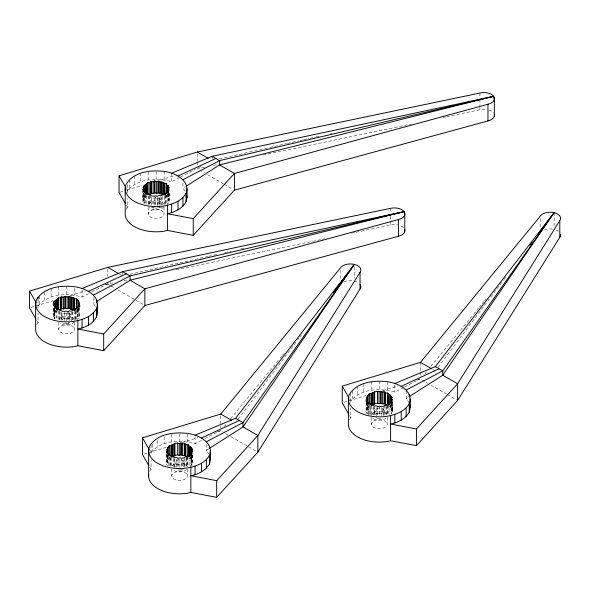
<?xml version="1.0" encoding="UTF-8"?>
<svg xmlns="http://www.w3.org/2000/svg" width="590" height="590" viewBox="0 0 590 590"><rect width="100%" height="100%" fill="white"/><g stroke="black" fill="none" stroke-linecap="round" stroke-linejoin="round"><path stroke-width="0.44" stroke-dasharray="2.95 2.21" d="M77.688 308.695L77.688 319.566L77.592 318.902L79.112 318.334L79.739 316.86L78.854 315.96L79.82 315.09L78.477 314.028L78.699 312.612L77.113 312.132L77.113 311.092L76.449 310.628M167.147 193.608L167.243 204.243L167.147 203.572L168.666 203.012L169.286 201.537L168.408 200.63L169.367 199.759L168.032 198.697L168.246 197.289L166.668 196.802L166.668 195.762L166.004 195.305M368.337 403.921L368.241 414.578L368.241 402.793M168.482 456.313L168.482 466.277L168.585 465.591L167.059 465.023L166.439 463.548L167.324 462.649L166.424 461.446L167.7 460.716L167.7 456.188M191.986 453.408L191.986 465.186L191.47 464.197L192.805 463.143L191.816 462.176L191.816 454.927M368.337 413.885L366.818 413.325L366.198 411.85L367.076 410.942L366.176 409.74L367.452 409.01L367.452 404.482M391.435 402.129L391.435 413.907L391.222 412.491L392.557 411.437L392.557 401.473M191.816 462.176L192.591 460.864L190.555 459.33L190.695 456.815M392.557 411.437L391.568 410.47L392.35 409.158L390.307 407.631L390.447 405.109M57.628 310.296L57.378 311.1L55.482 311.948L55.622 312.648L54.073 313.194L53.454 314.677L54.346 315.584L53.27 316.683L54.708 317.509L54.192 318.497L56.08 319.404L56.08 308.533M144.048 191.816L144.048 203.594L144.262 202.178L142.817 201.36L143.901 200.261L143.009 199.346L143.628 197.871L143.628 193.343M88.552 293.695L82.069 297.08C67.518 292.957 48.269 293.444 38.048 306.055L36.698 303.695M179.729 177.524L171.624 181.757C157.073 177.634 137.824 178.114 127.595 190.725L126.253 188.372M36.698 324.633L38.048 322.76L38.048 313.084M126.253 209.31L127.595 207.429L127.595 198.638M201.544 440.383L195.061 443.769C180.511 439.646 161.262 440.133 151.033 452.744L149.683 450.384M149.69 471.322L151.033 469.448L151.033 459.772M403.73 387.416L394.813 392.07C380.262 387.947 361.014 388.426 350.785 401.038L349.442 398.685M349.442 419.623L350.785 417.742L350.785 408.074M167.7 460.716L167.177 459.728L169.065 458.821L169.065 456.1M367.452 409.01L366.928 408.022L368.816 407.115L368.816 405.3M238.36 418.944L296.91 340.932M297.463 340.201L299.123 337.989M299.676 337.251L301.328 335.046M438.112 367.238L503.292 280.398M503.845 279.667L505.505 277.455M224.252 426.496L225.992 424.365M230.653 418.679L279.542 358.993M280.125 358.285L281.865 356.146M282.448 355.438L284.196 353.307M424.586 374.082L426.334 371.951M430.988 366.265L478.711 308.002M479.294 307.287L481.624 304.447M482.207 303.739L483.948 301.601M484.53 300.893L486.278 298.761M161.778 207.238L159.16 207.304L157.323 208.078M369.48 405.618L368.816 406.075L368.816 407.115M185.009 191.167L182.952 188.291L185.238 186.831M95.462 306.49L93.397 303.621L94.924 302.648M209.48 454.617L206.389 450.31L208.676 448.85M409.231 402.918L406.141 398.604L407.668 397.63M69.605 322.627L67.769 323.401M180.54 177.103L195.135 169.492M198.373 167.796L200.806 166.528M91.797 292.006L110.448 282.278M204.789 438.695L221.811 429.815M404.541 386.988L419.947 378.957M143.628 197.871L145.177 197.318L145.177 194.604M177.996 470.149L179.264 469.736M66.264 322.848L64.701 323.357L62.149 322.995M190.098 466.093L191.684 465.613L191.684 455.642M119.932 192.252L126.09 190.378M126.968 190.113L141.917 185.57M160.384 179.965L174.456 175.687M31.255 307.309L53.248 300.635M69.952 295.56L84.901 291.018M105.131 284.874L113.169 282.942M144.248 453.998L147.766 452.928M148.643 452.663L166.233 447.323M182.059 442.515L197.893 437.706M217.238 431.828L220.756 430.759L222.334 431.674M344 402.299L365.984 395.617M382.696 390.543L397.645 386M416.99 380.13L420.508 379.06L427.617 383.161M145.177 197.318L145.037 196.625L146.932 195.769M219.333 158.968L286.563 143.613M287.455 143.407L299.115 140.752M300.008 140.545L302.7 139.933M303.592 139.727L308.976 138.495M309.868 138.289L315.244 137.064M316.144 136.858L319.728 136.039M330.489 133.583L332.281 133.17M129.778 274.298L207.769 256.488M208.661 256.281L218.521 254.025M224.797 252.594L231.073 251.163M240.934 248.906L243.626 248.294M204.524 167.243L197.318 168.747L198.896 169.655M213.521 165.362L217.12 164.61M263.022 155.03L411.525 124.025M443.024 117.454L445.73 116.886M446.63 116.702L479.928 109.747A10.495 6.055 0 0 1 487.104 109.57M123.966 280.693L127.565 279.94M176.167 269.792L324.67 238.788M351.677 233.153L355.276 232.401M356.176 232.217L390.374 225.078A10.495 6.055 0 0 1 397.549 224.893M181.477 470.046L183.18 469.802M170.104 457.279L169.057 457.781L169.065 458.821M154.256 208.027L151.483 207.474M188.8 457.788L190.695 458.629M390.447 406.923L388.552 406.082L388.235 405.065M199.686 170.112L204.428 172.848M207.584 174.669L223.367 183.785M224.156 184.235L232.836 189.25M433.008 369.569L435.346 370.918M430.774 384.982L446.556 394.098M447.345 394.548L456.815 400.02M119.482 274.129L122.602 275.936M107.771 284.07L110.138 285.442M110.927 285.892L114.873 288.171M118.029 289.992L144.071 305.03M225.491 433.495L230.225 436.231M231.015 436.689L247.594 446.254M248.383 446.711L257.852 452.176M376.324 417.617L377.748 418.45M349.442 415.39L350.785 417.742M126.253 205.077L127.595 207.429M149.683 467.096L151.033 469.448M36.698 320.4L38.048 322.76M554.113 212.695L554.113 226.759M540.403 218.61L540.403 228.278M479.928 93.043L479.928 98.316M479.928 99.201L479.928 105.352M479.928 106.23L479.928 109.747M420.508 362.356L420.508 371.147M420.508 372.025L420.508 376.42M406.141 390.897L406.141 398.604M394.813 385.211L394.813 392.07M392.498 399.991L392.498 411.768M392.409 401.539L392.409 409.689M391.745 403.516L391.745 413.487M391.568 403.221L391.568 410.47M391.222 402.527L391.222 412.491M391.163 403.39L391.163 407.919M390.949 403.044L390.949 408.479M390.374 208.373L390.374 212.769M390.374 216.287L390.374 225.078M390.307 404.91L390.307 407.631M389.857 403.523L389.857 414.527M388.81 405.964L388.81 414.121M387.424 405.205L387.424 414.261M387.35 381.715L387.35 390.278M387.195 405.618L387.195 414.682M387.202 417.396L387.202 424.247A7.869 4.543 0 0 1 375.402 428.178A7.869 4.543 0 0 1 375.402 420.309A7.869 4.543 0 0 1 387.202 424.247M386.435 406.562L386.435 415.618M385.949 406.296L385.949 415.353M384.739 405.308L384.739 415.279M384.06 410.751A4.72 2.729 0 0 1 376.973 413.118A4.72 2.729 0 0 1 376.973 408.391A4.72 2.729 0 0 1 384.06 410.751L384.06 415.677M383.788 407.107L383.788 415.264M382.674 408.826L382.674 413.752M381.228 407.469L381.228 415.625M379.65 406.045L379.65 416.009M379.333 381.103L379.333 389.673M377.748 406.672L377.748 415.729M376.324 407.646L376.324 415.803M374.613 410.751L374.613 414.858M374.606 406.134L374.606 415.198M373.876 406.871L373.876 415.021M373.035 406.857L373.035 415.013M371.471 417.396L371.471 424.247M371.324 381.715L371.324 390.278M371.368 405.957L371.368 415.013M370.402 406.37L370.402 415.434M370.085 403.531L370.085 414.401M369.524 405.839L369.524 414.895M367.555 403.877L367.555 407.498M367.15 401.665L367.15 413.443M367.076 402.793L367.076 410.942M366.928 402.587L366.928 408.022M366.198 401.878L366.198 411.85M366.117 402.823L366.117 410.072M363.86 383.5L363.86 392.07M357.452 386.339L357.452 394.909M354.361 267.034L354.361 278.465M352.532 390.897L352.532 398.604M350.785 393.331L350.785 402.8M340.651 270.316L340.651 279.985M220.756 415.817L220.756 425.486M220.756 426.364L220.756 428.126M212.157 156.321L212.157 158.894M206.389 444.314L206.389 450.31M197.318 153.798L197.318 160.834M197.318 161.712L197.318 165.23M195.061 436.917L195.061 443.769M192.805 454.986L192.738 463.467M192.657 455.052L192.657 461.395M191.47 456.041L191.47 464.197M191.403 455.996L191.403 459.617M191.197 455.65L191.197 460.178M190.555 457.523L190.555 459.33M190.105 455.355L190.105 466.225M189.058 457.67L189.058 465.82M187.672 456.903L187.672 466.874M187.591 434.277L187.591 441.984M187.436 456.417L187.436 466.388M187.45 469.094L187.45 475.946A7.869 4.543 0 0 1 175.65 479.884A7.869 4.543 0 0 1 175.65 472.015A7.869 4.543 0 0 1 187.45 475.946M186.683 458.26L186.683 466.417M186.197 457.095L186.197 467.059M184.987 458.821L184.987 466.978M184.301 462.457L184.301 467.383A4.72 2.729 0 0 0 179.581 464.654A4.72 2.729 0 0 0 174.861 467.383M184.036 457.906L184.036 467.87M182.952 183.151L182.952 188.291M182.922 460.532L182.922 465.458M181.477 458.268L181.477 467.324M179.898 459.558L179.898 467.715M179.581 433.665L179.581 441.379M177.996 458.371L177.996 467.435M176.565 459.352L176.565 467.509M174.854 458.747L174.854 467.804M174.124 458.57L174.124 466.727M173.283 458.563L173.283 466.72M171.712 469.094L171.712 475.946M171.624 173.187L171.624 181.757M171.572 434.277L171.572 441.984M171.616 457.656L171.616 466.72M170.65 458.076L170.65 467.14M170.326 457.044L170.326 466.1M169.773 457.538L169.773 466.601M169.367 193.417L169.367 199.759M169.308 193.085L169.286 201.537M168.556 193.181L168.556 197.709M168.408 193.387L168.408 200.63M168.334 193.166L168.334 203.13M168.032 194.169L168.032 198.697M167.929 193.564L167.929 197.185M167.803 456.483L167.803 459.204M167.398 455.185L167.398 465.149M167.324 455.399L167.324 462.649M167.177 455.192L167.177 459.728M166.668 194.988L166.668 196.802M166.424 454.197L166.439 463.548M166.358 454.529L166.358 461.778M166.1 195.01L166.137 204.582M165.362 195.143L165.362 204.206M165.119 195.946L165.119 204.103M164.249 196.551L164.249 204.701M164.16 171.402L164.16 179.965M164.109 436.917L164.109 443.769M164.013 207.083L164.013 213.934A7.869 4.543 0 0 1 152.213 217.865A7.869 4.543 0 0 1 152.213 209.996A7.869 4.543 0 0 1 164.013 213.934M162.449 196.544L162.449 204.701M161.778 197.274L161.778 205.431M160.878 196.728L160.871 205.364A4.72 2.729 0 0 0 156.144 202.643A4.72 2.729 0 0 0 151.423 205.364L151.483 196.603M159.484 198.513L159.484 203.439M159.16 197.333L159.16 206.397M157.906 198.07L157.906 205.32M157.7 440.612L157.7 446.608M157.323 197.2L157.323 205.357M156.144 171.653L156.144 179.36M155.812 196.647L155.812 205.704M154.256 198.063L154.256 205.313M152.781 444.314L152.781 450.31M151.033 445.03L151.033 454.499M150.723 195.01L150.723 204.981M149.528 195.976L149.528 205.032M148.968 196.138L148.968 205.202M148.26 195.814L148.26 204.878M148.282 207.083L148.282 213.934M148.134 172.258L148.134 179.965M146.475 195.629L146.475 204.693M145.627 195.017L145.627 205.04M145.037 194.811L145.037 196.625M144.262 194.029L144.262 202.178M143.901 193.918L143.901 200.261M143.739 193.203L143.739 203.174M143.009 191.19L143.009 199.346M142.817 189.582L142.817 201.36M140.671 173.187L140.671 181.757M134.262 176.027L134.262 184.596M129.343 179.729L129.343 188.291M127.595 184.729L127.595 194.243M122.602 271.651L122.602 274.217M107.771 269.129L107.771 276.157M93.397 297.626L93.397 303.621M82.069 290.228L82.069 297.08M79.753 307.508L79.739 316.86M79.001 307.596L79.001 313.039M78.78 308.489L78.78 318.46M78.477 308.592L78.477 314.028M78.374 307.987L78.374 312.516M77.592 308.931L77.592 318.902M77.113 309.411L77.113 312.132M76.582 310.849L76.545 319.397M75.815 311.373L75.815 319.529M75.564 311.269L75.564 319.426M74.694 310.967L74.694 320.031M74.606 288.444L74.606 295.295M74.465 322.406L74.465 329.257A7.869 4.543 0 0 1 62.658 333.195A7.869 4.543 0 0 1 62.658 325.326A7.869 4.543 0 0 1 74.465 329.257M72.895 311.874L72.895 321.838M72.223 311.697L72.223 319.846M71.324 312.058L71.324 321.115M69.93 313.843L69.93 318.77M69.605 312.663L69.605 320.82M68.352 311.586L68.352 320.65M67.769 311.623L67.769 320.687M66.596 286.12L66.596 294.683M66.264 312.877L66.264 321.034M64.701 312.479L64.701 320.636M61.935 312.84L61.935 320.082M61.869 315.768L61.869 320.695M61.168 312.147L61.168 320.304M59.974 311.299L59.974 320.363M59.413 311.468L59.413 320.525M58.727 322.406L58.727 329.257M58.705 311.144L58.705 320.208M58.58 286.725L58.58 295.295M56.92 310.052L56.92 320.016M55.622 310.834L55.622 312.648M55.482 310.141L55.482 311.948M54.708 309.352L54.708 317.509M54.494 307.139L54.494 318.917M54.346 308.341L54.346 315.584M54.192 306.719L54.192 318.497M54.073 308.666L54.073 313.194M53.454 308.334L53.454 314.677M53.27 308.533L53.27 316.683M51.116 288.517L51.116 297.08M44.707 292.212L44.707 299.919M39.788 295.915L39.788 303.621M38.048 300.059L38.048 307.81M163.747 206.544A7.869 4.543 0 0 1 157.176 209.87A7.869 4.543 0 0 1 149.329 207.636M148.547 204.192A7.869 4.543 0 0 1 156.144 200.821A7.869 4.543 0 0 1 163.747 204.192M159.484 207.297A4.72 2.729 0 0 1 158.511 207.724M157.368 207.997A4.72 2.729 0 0 1 154.927 207.997M153.784 207.724A4.72 2.729 0 0 1 152.81 207.297M488.786 109.969A10.495 6.055 0 0 1 493.638 113.029M400.78 225.867A10.495 6.055 0 0 1 404.084 228.352M74.192 321.867A7.869 4.543 0 0 1 67.621 325.201A7.869 4.543 0 0 1 59.782 322.966M58.993 319.514A7.869 4.543 0 0 1 67.621 316.188A7.869 4.543 0 0 1 74.465 320.695M68.956 323.055A4.72 2.729 0 0 1 64.236 323.055M62.031 319.987A4.72 2.729 0 0 1 67.208 317.988A4.72 2.729 0 0 1 71.316 320.695M544.459 229.886A10.495 6.055 0 0 1 553.258 229.215M556.488 230.189A10.495 6.055 0 0 1 558.42 231.31M380.557 418.31A4.72 2.729 0 0 1 378.116 418.31M374.775 414.976A4.72 2.729 0 0 1 379.333 412.956A4.72 2.729 0 0 1 383.898 414.976M386.155 417.949A7.869 4.543 0 0 1 378.308 420.183A7.869 4.543 0 0 1 371.737 416.857M371.471 415.677A7.869 4.543 0 0 1 379.333 411.134A7.869 4.543 0 0 1 387.202 415.677M186.396 469.655A7.869 4.543 0 0 1 172.767 469.655M171.985 466.203A7.869 4.543 0 0 1 180.614 462.877A7.869 4.543 0 0 1 187.45 467.383M343.955 281.895A10.495 6.055 0 0 1 353.499 280.921M354.361 281.098A10.495 6.055 0 0 1 358.668 283.008M181.941 469.743A4.72 2.729 0 0 1 177.221 469.743M152.81 202.37A4.72 2.729 0 0 0 160.709 201.146A4.72 2.729 0 0 0 154.927 197.805A4.72 2.729 0 0 0 152.81 202.37M63.255 317.693A4.72 2.729 0 0 0 71.154 316.476A4.72 2.729 0 0 0 65.372 313.135A4.72 2.729 0 0 0 63.255 317.693M176.248 464.382A4.72 2.729 0 0 0 184.146 463.165A4.72 2.729 0 0 0 178.364 459.824A4.72 2.729 0 0 0 176.248 464.382"/><path stroke-width="0.89" d="M60.291 297.913L58.491 297.913L58.491 309.691L60.291 309.698L60.291 297.913L61.131 296.999L63.58 297.124L64.841 296.394L67.083 296.925L69.355 296.475L77.113 299.314L77.113 300.347L79.001 301.254L78.477 302.25L78.477 306.778M148.046 182.59L147.249 182.974L146.932 183.992L145.037 184.847L145.177 185.54L143.628 186.093L143.009 187.568L143.901 188.483L142.817 189.582L144.262 190.4L143.739 191.396L145.627 192.303L145.627 193.262L148.968 194.324L149.528 195.069L150.723 195.01L151.704 195.887L154.256 196.249L155.812 195.74L157.323 196.293L159.16 195.526L161.608 195.651L162.449 194.737L165.045 194.353L165.362 193.328L167.243 192.465L167.147 191.794L168.666 191.226L169.16 190.164L168.408 188.852L169.308 187.65L168.032 186.919L168.556 185.931L166.668 185.024L166.668 183.984L166.004 183.52L164.234 183.343L162.781 182.251L160.089 181.956L158.909 181.152L156.638 181.602L154.388 181.064L153.135 181.801L151.416 181.499L149.845 182.59L149.845 194.368L148.046 194.368L148.046 182.59L149.845 182.59M56.596 309.861L56.655 299.455L58.491 297.913M171.498 445.354L169.728 445.539L169.057 446.003L169.065 447.036L167.479 447.522L167.7 448.938L166.358 450L167.324 450.871L166.439 451.77L167.059 453.245L170.326 455.229L170.65 456.262L173.283 456.749L174.124 457.663L176.565 457.538L177.996 458.371L179.898 457.751L181.477 458.268L184.036 457.906L184.987 457.014L186.197 457.095L187.672 456.004L190.105 455.355L190.098 454.315L191.684 453.828L191.47 452.419L192.738 451.689L191.816 450.391L192.591 449.086L191.197 448.4L191.403 447.84L190.555 447.552L190.695 446.851L188.8 446.011L188.483 444.985L187.686 444.602L185.887 444.609L185.046 443.695L182.598 443.813L181.337 443.083L179.249 443.599L177.686 443.09L175.134 443.451L172.405 444.912L172.405 456.69L171.498 457.132L171.498 445.354L172.405 444.912M390.307 403.095L390.447 395.145L388.552 394.304L388.235 393.287L385.639 392.903L384.798 391.989L376.737 391.458L374.893 391.745L372.157 393.213L372.157 404.991L371.25 405.433L371.25 393.655L372.157 393.213M96.487 308.614C101.097 295.656 85.085 288.038 74.606 286.725C61.286 285.154 44.449 286.939 36.698 299.366A30.953 17.87 0 0 0 74.606 321.248C82.976 319.699 92.114 316.483 96.487 308.614L96.487 317.177C92.689 323.932 85.203 327.553 77.858 329.036L103.685 333.969L144.86 288.783L398.405 219.561A10.495 6.055 0 0 0 404.084 211.648A10.495 6.055 0 0 0 390.374 208.373L107.771 267.366L29.5 291.143L29.5 307.847L35.798 318.836M96.487 317.177L97.542 312.553L97.542 303.99M186.042 193.284C190.651 180.334 174.64 172.715 164.16 171.402C150.834 169.832 133.996 171.609 126.253 184.036A30.953 17.87 0 0 0 164.16 205.925C172.531 204.369 181.661 201.153 186.042 193.284L186.042 201.854C182.244 208.609 174.758 212.23 167.413 213.713L193.24 218.647L234.414 173.46L487.959 104.238A10.495 6.055 0 0 0 493.638 96.325A10.495 6.055 0 0 0 479.928 93.043L197.318 152.043L119.055 175.813L119.055 192.517L125.353 203.506M186.042 201.854L187.096 197.23L187.096 188.66M209.48 455.303C214.089 442.345 198.078 434.727 187.591 433.421C174.271 431.843 157.434 433.628 149.69 446.055A30.953 17.87 0 0 0 187.591 467.936C195.969 466.388 205.099 463.172 209.48 455.303L209.48 463.873C205.681 470.621 198.188 474.242 190.843 475.724L216.678 480.658L257.852 435.472L360.04 272.315A10.495 6.055 0 0 0 354.361 264.394A10.495 6.055 0 0 0 340.651 267.676L220.756 414.055L142.492 437.832L142.492 454.536L148.783 465.525M209.48 463.873L210.534 459.241L210.534 450.679M409.231 403.597C413.841 390.646 397.83 383.028 387.35 381.715C374.023 380.144 357.186 381.922 349.442 394.349A30.953 17.87 0 0 0 387.35 416.238C395.72 414.682 404.851 411.466 409.231 403.597L409.231 412.167C405.433 418.922 397.948 422.543 390.602 424.026L416.429 428.959L457.604 383.773L559.792 220.608A10.495 6.055 0 0 0 554.113 212.695A10.495 6.055 0 0 0 540.403 215.969L420.508 362.356L342.244 386.125L342.244 402.83L348.543 413.819M409.231 412.167L410.286 407.543L410.286 398.973M78.477 302.25L79.753 302.972L78.854 304.182L79.606 305.495L79.112 306.557L77.592 307.117L77.688 307.788L75.815 308.659L75.498 309.676L72.895 310.06L71.324 311.151L69.605 310.849L68.352 311.586L66.264 311.063L63.993 311.505L62.149 311.218L61.168 310.34L59.974 310.399L58.705 309.33L56.92 309.145L56.072 308.585L56.08 307.626L54.192 306.719L54.708 305.731L53.27 304.905L54.346 303.806L53.454 302.899L54.073 301.416L56.596 299.89M390.949 403.044L391.163 396.141L390.307 395.853M148.746 474.397A30.953 17.87 0 0 0 187.591 493.211L190.843 492.429L216.678 497.363L257.852 452.176L360.04 289.019L360.04 272.315M348.388 398.973L348.388 424.247A30.953 17.87 0 0 0 387.35 441.504L390.602 440.73L416.429 445.664L457.604 400.477L559.792 237.313A10.495 6.055 0 0 0 560.5 234.201M333.365 292.36L339.995 283.532M341.101 282.057L354.361 264.394L243.014 426.909L209.443 448.363M529.805 245.079L532.018 242.129M538.095 234.038L554.113 212.695L442.766 375.203L409.195 396.657M195.061 435.206L235.594 418.34L354.361 264.394L243.014 422.624L206.389 441.74M394.813 383.5L435.346 366.633L554.113 212.695L442.766 370.918L406.141 390.042M125.198 188.66L125.198 213.934A30.953 17.87 0 0 0 164.16 231.192L167.413 230.417L193.24 235.351L234.414 190.164L487.959 120.943A10.495 6.055 0 0 0 494.346 114.556M35.643 303.99L35.643 329.257A30.953 17.87 0 0 0 74.606 346.522L77.858 345.74L103.685 350.674L144.86 305.487L398.405 236.266A10.495 6.055 0 0 0 404.792 229.879M149.845 194.368L151.416 193.277L153.135 193.579L154.388 192.842L156.638 193.38L158.909 192.93L160.089 193.734L162.781 194.029L164.234 195.12L164.234 183.343M60.291 309.698L61.861 308.607L63.58 308.909L64.841 308.172L67.083 308.703L69.355 308.253L70.535 309.064L73.226 309.352L74.679 310.443L74.679 298.665M172.405 456.69L172.995 456.048L172.995 444.27M372.157 404.991L372.755 404.349L372.755 392.571M366.198 401.878L366.198 400.072L367.076 399.165L366.176 397.962L367.452 397.232L366.928 396.244L368.816 395.337L368.816 394.297L369.48 393.832L371.25 393.655M391.568 400.507L391.568 398.693L392.35 397.38L390.949 396.701M172.995 456.048L174.161 456.107L175.134 455.229L177.686 454.868L179.249 455.377L180.761 454.824L182.598 455.598L185.046 455.473L185.887 456.387L187.686 456.38L187.686 444.602M372.755 404.349L373.913 404.408L374.893 403.523L377.445 403.169L379.001 403.678L380.513 403.118L382.35 403.892L384.798 403.767L385.639 404.681L388.235 405.065M186.005 186.344L219.576 164.89L493.638 96.325L493.638 98.08M96.45 301.667L130.021 280.221L404.084 211.648L122.602 271.651L82.069 288.517M391.222 402.527L391.222 400.713L392.557 399.659L391.568 398.693M182.952 179.729L219.576 160.605L493.638 96.325L212.157 156.321L171.624 173.187M93.397 295.052L130.021 275.936L404.084 211.648L376.295 217.998M178.033 176.027L215.866 158.467M88.478 291.357L126.312 273.79M201.47 438.046L239.304 420.478M401.222 386.339L439.056 368.78M464.95 102.874L493.638 96.325M212.157 156.321L219.576 160.605L219.576 164.89L234.414 173.46L234.414 190.164M197.318 152.043L208.255 158.356M435.346 366.633L442.766 370.918L442.766 375.203L457.604 383.773L457.604 400.477M420.508 362.356L431.445 368.669M122.602 271.651L130.021 275.936L130.021 280.221L144.86 288.783L144.86 305.487M107.771 267.366L118.701 273.679M235.594 418.34L243.014 422.624L243.014 426.909L257.852 435.472L257.852 452.176M220.756 414.055L231.693 420.368M342.244 386.125L348.992 397.896M119.055 175.813L125.803 187.583M142.492 437.832L149.233 449.602M29.5 291.143L36.248 302.913M391.222 400.713L391.745 401.709L389.857 402.616L389.857 403.649L389.194 404.113L387.424 404.298L385.949 405.389L384.739 405.308L383.788 406.2L381.228 406.562L379.65 406.045L377.748 406.672L376.324 405.839L374.606 406.134L373.035 405.05L370.402 404.563L370.085 403.531L366.818 401.539L366.198 400.072M409.762 405.227L410.286 407.543M186.75 195.688L187.096 197.23M97.018 310.244L97.542 312.553M559.792 220.608L559.792 237.313M494.346 97.852L494.346 116.134M487.959 104.238L487.959 120.943M416.429 428.959L416.429 445.664M409.231 394.349L409.231 396.923M406.141 407.911L406.141 416.474M404.792 213.174L404.792 231.464M401.222 411.614L401.222 420.176M398.405 219.561L398.405 236.266M394.813 414.453L394.813 423.015M391.163 396.141L391.163 402.483M390.602 415.456L390.602 440.73M390.447 395.145L390.447 402.395M389.275 394.437L389.319 404.792M388.552 394.304L388.552 404.275M388.235 393.287L388.235 404.157M387.438 392.903L387.438 404.681M385.639 392.903L385.639 404.681M384.968 392.173L384.968 403.951M384.068 391.812L384.068 403.59M382.35 392.114L382.35 403.892M381.096 391.376L381.096 403.154M380.513 391.34L380.513 403.118M379.001 391.9L379.001 403.678M377.445 391.384L377.445 403.169M374.672 391.937L374.672 403.715M373.913 392.623L373.913 404.408M371.486 393.228L371.486 405.005M369.864 393.796L369.864 404.666M368.816 394.297L368.816 403.494M367.555 395.72L367.555 402.063M367.452 397.232L367.452 401.768M367.076 399.165L367.076 401.886M216.678 480.658L216.678 497.363M209.48 446.055L209.48 447.766M206.389 459.61L206.389 468.18M201.47 463.312L201.47 471.882M195.061 466.152L195.061 474.721M193.24 218.647L193.24 235.351M192.591 449.086L192.591 450.9M191.816 450.391L191.816 454.02M191.47 452.419L191.47 454.234M191.403 447.84L191.403 454.182M191.197 448.4L191.197 454.743M190.843 467.162L190.843 492.429M190.695 446.851L190.695 455.001M190.555 447.552L190.555 454.801M190.098 454.315L190.098 456.129M189.515 446.143L189.56 456.49M188.8 446.011L188.8 455.974M188.483 444.985L188.483 456.771M185.887 444.609L185.887 456.387M185.216 443.879L185.216 455.657M184.316 443.518L184.316 455.296M182.952 197.598L182.952 206.161M182.598 443.813L182.598 455.598M181.337 443.083L181.337 454.861M180.761 443.046L180.761 454.824M179.249 443.599L179.249 455.377M178.033 201.301L178.033 209.863M177.686 443.09L177.686 454.868M174.92 443.643L174.92 455.421M174.161 444.329L174.161 456.107M171.734 444.934L171.734 456.712M171.624 204.14L171.624 212.702M170.104 445.502L170.104 455.465M169.057 446.003L169.065 455.192M168.585 453.813L168.585 455.62M168.408 188.852L168.408 192.48M168.032 186.919L168.032 192.355M167.929 185.408L167.929 191.75M167.803 447.426L167.803 453.769M167.7 448.938L167.7 454.374M167.413 205.143L167.413 230.417M167.324 450.871L167.324 453.585M167.147 191.794L167.147 193.608M166.668 183.984L166.668 193.181M166.004 183.52L166.004 193.491M165.362 193.328L165.362 195.143M164.005 182.922L164.005 194.707M163.341 182.9L163.341 194.678M162.781 182.251L162.781 194.029M161.557 182.325L161.557 194.11M161.063 181.838L161.063 193.616M160.089 181.956L160.089 193.734M158.909 181.152L158.909 192.93M157.987 181.115L157.987 192.893M156.638 181.602L156.638 193.38M154.956 181.027L154.956 192.805M154.388 181.064L154.388 192.842M153.135 181.801L153.135 193.579M151.416 181.499L151.416 193.277M150.686 181.676L150.686 193.454M148.636 450.679L148.636 475.946M147.175 183.188L147.175 194.066M146.932 183.992L146.932 193.963M146.202 184.124L146.15 194.53M145.627 192.303L145.627 194.11M145.177 185.54L145.177 192.79M145.037 184.847L145.037 192.996M144.262 190.4L144.262 192.215M143.901 188.483L143.901 191.197M143.628 186.093L143.628 188.807M103.685 333.969L103.685 350.674M96.487 299.366L96.487 302.788M93.397 312.921L93.397 321.491M88.478 316.624L88.478 325.193M82.069 319.463L82.069 328.033M79.739 305.082L79.739 306.896M78.854 304.182L78.854 306.896M78.374 300.738L78.374 307.08M77.858 320.473L77.858 345.74M77.113 299.314L77.113 308.504M76.449 298.85L76.449 308.813M75.815 308.659L75.815 310.465M74.451 298.252L74.451 310.03M73.787 298.23L73.787 310.008M73.226 297.574L73.226 309.352M72.01 297.655L72.01 309.433M71.508 297.161L71.508 308.939M70.535 297.286L70.535 309.064M69.355 296.475L69.355 308.253M68.433 296.445L68.433 308.223M67.083 296.925L67.083 308.703M65.409 296.357L65.409 308.135M64.841 296.394L64.841 308.172M63.58 297.124L63.58 308.909M61.861 296.829L61.861 308.607M61.131 296.999L61.131 308.784M57.628 298.518L57.628 309.389M57.378 299.322L57.378 309.285M56.655 299.455L56.655 309.418M55.622 300.87L55.622 308.113M55.482 300.17L55.482 307.42M54.708 305.731L54.708 307.545M54.346 303.806L54.346 305.62M54.073 301.416L54.073 305.952M38.048 297.485L38.048 299.196M360.04 284.38A10.495 6.055 0 0 1 360.04 289.019"/></g></svg>
